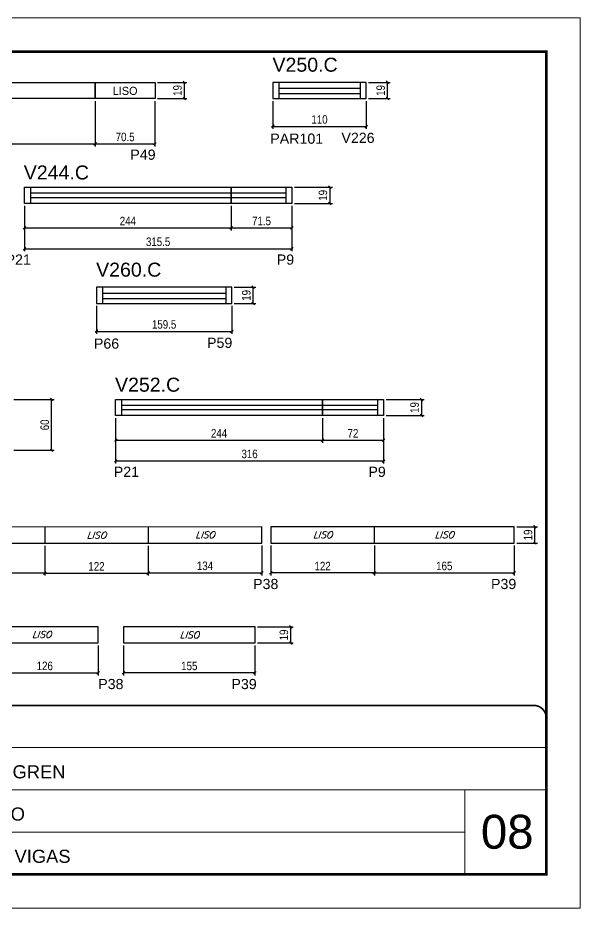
# Model space of a CAD drawing. Header units: millimetres. Extents: x 1959 to 8212, y 239 to 4735.
# Drawn here: x 7549 to 8212, y 2537 to 3587 of the extents above; entities that cross this region are included whole.
import ezdxf
from ezdxf.enums import TextEntityAlignment as Align

# ---------------------------------------------------------------- set-up
doc = ezdxf.new("R2010")
doc.units = ezdxf.units.MM
doc.linetypes.add('CONTINUO', pattern=[0])
doc.linetypes.add('DASHED', pattern=[0.75, 0.5, -0.25])
for name, color, linetype in [('5', 5, 'Continuous'), ('COTA', 241, 'Continuous'), ('NOMENCLATURA', 7, 'Continuous'), ('Painéis', 200, 'Continuous'), ('SARR_2.2x7', 40, 'Continuous'), ('texto', 7, 'Continuous')]:
    doc.layers.add(name, color=color, linetype=linetype)
for name, color, linetype, lineweight in [('CARIMBO', 255, 'Continuous', 9), ('Folhas', 255, 'Continuous', 9), ('SARRAFO DE PRESSAO', 251, 'DASHED', 9)]:
    doc.layers.add(name, color=color, linetype=linetype, lineweight=lineweight)
doc.styles.add('ARIAL', font='arial.ttf')
doc.styles.add('COTA TECNICA', font='techl___.ttf', dxfattribs={"height": 10})
doc.styles.add('COTA TECNICA-50', font='techl___.ttf', dxfattribs={"height": 10})
doc.styles.add('ROMANS', font='romans.shx')
doc.styles.get("Standard").update_dxf_attribs({"font": 'arial.ttf'})
doc.styles.add('Tecnologia', font='')
doc.styles.get('Tecnologia').set_extended_font_data('Forgotten Futurist')
doc.dimstyles.new('COTA PAINEL-50', dxfattribs={"dimtxt": 10, "dimasz": 3, "dimexe": 3, "dimexo": 3, "dimgap": 3, "dimtad": 1, "dimdec": 1, "dimzin": 12, "dimdsep": 46, "dimtxsty": 'COTA TECNICA-50', "dimblk1": 'OBLIQUE', "dimblk2": 'OBLIQUE', "dimsah": 1, "dimcen": 0.9, "dimclrd": 4, "dimclre": 4, "dimclrt": 240, "dimadec": 1, "dimazin": 3, "dimtfac": 1, "dimtdec": 1, "dimtmove": 0, "dimatfit": 3, "dimfxl": 1, "dimtolj": 1, "dimtzin": 12, "dimarcsym": 0})
doc.dimstyles.new('PAINEL', dxfattribs={"dimtxt": 10, "dimasz": 3, "dimexe": 3, "dimexo": 3, "dimgap": 3, "dimtad": 1, "dimdec": 1, "dimzin": 12, "dimdsep": 46, "dimtxsty": 'COTA TECNICA', "dimblk1": 'OBLIQUE', "dimblk2": 'OBLIQUE', "dimsah": 1, "dimcen": 0.9, "dimclrd": 4, "dimclre": 4, "dimclrt": 240, "dimadec": 1, "dimazin": 3, "dimtfac": 1, "dimtdec": 1, "dimtmove": 0, "dimatfit": 3, "dimfxl": 1, "dimtolj": 1, "dimtzin": 12, "dimarcsym": 0})

# ---------------------------------------------------------------- blocks, each defined once
blk = doc.blocks.new('9999999999')
at = {"color": 30, "linetype": 'CONTINUO'}
for p, q in [((98564.6, 34379.6), (99584, 34379.6)), ((98564.6, 34329.8), (99488, 34329.8)), ((99584, 34329.8), (99488, 34329.8)), ((99488, 34329.8), (99488, 34230.2)), ((98564.6, 34280), (99488, 34280))]:
    blk.add_line(p, q, dxfattribs=at)
at = {"color": 30, "linetype": 'CONTINUO', "const_width": 2}
blk.add_lwpolyline([(99584, 34230.2), (99584, 34414.4, 0.414214), (99569, 34429.4), (98229, 34429.4, 0.414214), (98214, 34414.4), (98214, 34245.2, 0.414214), (98229, 34230.2), (99584, 34230.2)], format="xyb", dxfattribs=at)
at = {"layer": 'Folhas'}
blk.add_lwpolyline([(98139, 34190.2), (99624, 34190.2), (99624, 35240.2), (98139, 35240.2)], close=True, dxfattribs=at)
at = {"layer": 'Folhas', "color": 30, "const_width": 3}
blk.add_lwpolyline([(98214, 34230.2), (99584, 34230.2), (99584, 35200.2), (98214, 35200.2)], close=True, dxfattribs=at)
at = {"color": 7, "linetype": 'Continuous', "ltscale": 5, "style": 'ARIAL'}
for s, height, p in [('LEAF LOEFGREN', 15.483, (98837.7, 34343.3)), ('3° SUBSOLO', 15.48, (98837.7, 34293.5)), ('FUNDO DE VIGAS', 15.483, (98837.7, 34243.7))]:
    blk.add_text(s, height=height, dxfattribs=at).set_placement(p)
blk = doc.blocks.new('_Oblique')
at = {"color": 0, "linetype": 'ByBlock', "lineweight": -2}
blk.add_line((-0.5, -0.5), (0.5, 0.5), dxfattribs=at)
blk = doc.blocks.new('*D101')
at = {"layer": 'COTA', "color": 4, "linetype": 'ByBlock', "lineweight": -2, "transparency": 16777216}
for p, q in [((7396.1, 3488.5), (7396.1, 3435)), ((7640.1, 3488.5), (7640.1, 3435)), ((7396.1, 3438), (7640.1, 3438))]:
    blk.add_line(p, q, dxfattribs=at)
at = {"layer": 'Defpoints', "color": 0, "linetype": 'ByBlock', "transparency": 16777216}
for p in [(7396.1, 3491.5), (7640.1, 3491.5), (7640.1, 3438)]:
    blk.add_point(p, dxfattribs=at)
at = {"layer": 'COTA', "color": 4, "linetype": 'ByBlock', "lineweight": -2, "transparency": 16777216, "xscale": 3, "yscale": 3, "zscale": 3, "rotation": 180}
blk.add_blockref('_Oblique', (7396.1, 3438), dxfattribs=at)
at = {"layer": 'COTA', "color": 4, "linetype": 'ByBlock', "lineweight": -2, "transparency": 16777216, "xscale": 3, "yscale": 3, "zscale": 3}
blk.add_blockref('_Oblique', (7640.1, 3438), dxfattribs=at)
at = {"layer": 'COTA', "color": 240, "linetype": 'ByBlock', "transparency": 16777216, "insert": (7518.1, 3446.1), "char_height": 10, "attachment_point": 5, "style": 'COTA TECNICA-50'}
blk.add_mtext('\\A1;244', dxfattribs=at)
blk = doc.blocks.new('*D102')
at = {"layer": 'COTA', "color": 4, "linetype": 'ByBlock', "lineweight": -2, "transparency": 16777216}
for p, q in [((7640.1, 3488.5), (7640.1, 3435)), ((7710.6, 3488.5), (7710.6, 3435)), ((7640.1, 3438), (7710.6, 3438))]:
    blk.add_line(p, q, dxfattribs=at)
at = {"layer": 'Defpoints', "color": 0, "linetype": 'ByBlock', "transparency": 16777216}
for p in [(7640.1, 3491.5), (7710.6, 3491.5), (7710.6, 3438)]:
    blk.add_point(p, dxfattribs=at)
at = {"layer": 'COTA', "color": 4, "linetype": 'ByBlock', "lineweight": -2, "transparency": 16777216, "xscale": 3, "yscale": 3, "zscale": 3, "rotation": 180}
blk.add_blockref('_Oblique', (7640.1, 3438), dxfattribs=at)
at = {"layer": 'COTA', "color": 4, "linetype": 'ByBlock', "lineweight": -2, "transparency": 16777216, "xscale": 3, "yscale": 3, "zscale": 3}
blk.add_blockref('_Oblique', (7710.6, 3438), dxfattribs=at)
at = {"layer": 'COTA', "color": 240, "linetype": 'ByBlock', "transparency": 16777216, "insert": (7675.4, 3446.1), "char_height": 10, "attachment_point": 5, "style": 'COTA TECNICA-50'}
blk.add_mtext('\\A1;70.5', dxfattribs=at)
blk = doc.blocks.new('*D105')
at = {"layer": 'COTA', "color": 4, "lineweight": -2, "transparency": 16777216}
for p, q in [((7713.6, 3510.5), (7748.3, 3510.5)), ((7745.3, 3491.5), (7745.3, 3510.5)), ((7713.6, 3491.5), (7748.3, 3491.5))]:
    blk.add_line(p, q, dxfattribs=at)
at = {"layer": 'Defpoints', "color": 0, "transparency": 16777216}
for p in [(7710.6, 3510.5), (7745.3, 3510.5), (7710.6, 3491.5)]:
    blk.add_point(p, dxfattribs=at)
at = {"layer": 'COTA', "color": 4, "lineweight": -2, "transparency": 16777216, "xscale": 3, "yscale": 3, "zscale": 3}
for p, rotation in [((7745.3, 3510.5), 90), ((7745.3, 3491.5), 270)]:
    blk.add_blockref('_Oblique', p, dxfattribs=dict(at, rotation=rotation))
at = {"layer": 'COTA', "color": 240, "transparency": 16777216, "insert": (7737.2, 3501), "char_height": 10, "attachment_point": 5, "rotation": 90, "style": 'COTA TECNICA'}
blk.add_mtext('\\A1;19', dxfattribs=at)
blk = doc.blocks.new('*D122')
at = {"layer": 'COTA', "color": 4, "linetype": 'ByBlock', "lineweight": -2, "transparency": 16777216}
for p, q in [((7556.6, 3364.8), (7556.6, 3335.9)), ((7800.6, 3364.8), (7800.6, 3335.9)), ((7556.6, 3338.9), (7800.6, 3338.9))]:
    blk.add_line(p, q, dxfattribs=at)
at = {"layer": 'Defpoints', "color": 0, "linetype": 'ByBlock', "transparency": 16777216}
for p in [(7556.6, 3367.8), (7800.6, 3367.8), (7800.6, 3338.9)]:
    blk.add_point(p, dxfattribs=at)
at = {"layer": 'COTA', "color": 4, "linetype": 'ByBlock', "lineweight": -2, "transparency": 16777216, "xscale": 3, "yscale": 3, "zscale": 3, "rotation": 180}
blk.add_blockref('_Oblique', (7556.6, 3338.9), dxfattribs=at)
at = {"layer": 'COTA', "color": 4, "linetype": 'ByBlock', "lineweight": -2, "transparency": 16777216, "xscale": 3, "yscale": 3, "zscale": 3}
blk.add_blockref('_Oblique', (7800.6, 3338.9), dxfattribs=at)
at = {"layer": 'COTA', "color": 240, "linetype": 'ByBlock', "transparency": 16777216, "insert": (7678.6, 3347), "char_height": 10, "attachment_point": 5, "style": 'COTA TECNICA-50'}
blk.add_mtext('\\A1;244', dxfattribs=at)
blk = doc.blocks.new('*D123')
at = {"layer": 'COTA', "color": 4, "linetype": 'ByBlock', "lineweight": -2, "transparency": 16777216}
for p, q in [((7800.6, 3364.8), (7800.6, 3335.9)), ((7872.1, 3364.8), (7872.1, 3335.9)), ((7800.6, 3338.9), (7872.1, 3338.9))]:
    blk.add_line(p, q, dxfattribs=at)
at = {"layer": 'Defpoints', "color": 0, "linetype": 'ByBlock', "transparency": 16777216}
for p in [(7800.6, 3367.8), (7872.1, 3367.8), (7872.1, 3338.9)]:
    blk.add_point(p, dxfattribs=at)
at = {"layer": 'COTA', "color": 4, "linetype": 'ByBlock', "lineweight": -2, "transparency": 16777216, "xscale": 3, "yscale": 3, "zscale": 3, "rotation": 180}
blk.add_blockref('_Oblique', (7800.6, 3338.9), dxfattribs=at)
at = {"layer": 'COTA', "color": 4, "linetype": 'ByBlock', "lineweight": -2, "transparency": 16777216, "xscale": 3, "yscale": 3, "zscale": 3}
blk.add_blockref('_Oblique', (7872.1, 3338.9), dxfattribs=at)
at = {"layer": 'COTA', "color": 240, "linetype": 'ByBlock', "transparency": 16777216, "insert": (7836.3, 3347), "char_height": 10, "attachment_point": 5, "style": 'COTA TECNICA-50'}
blk.add_mtext('\\A1;71.5', dxfattribs=at)
blk = doc.blocks.new('*D124')
at = {"layer": 'COTA', "color": 4, "lineweight": -2, "transparency": 16777216}
for p, q in [((7556.6, 3364.8), (7556.6, 3311.3)), ((7872.1, 3364.8), (7872.1, 3311.3)), ((7556.6, 3314.3), (7872.1, 3314.3))]:
    blk.add_line(p, q, dxfattribs=at)
at = {"layer": 'Defpoints', "color": 0, "transparency": 16777216}
for p in [(7556.6, 3367.8), (7872.1, 3367.8), (7872.1, 3314.3)]:
    blk.add_point(p, dxfattribs=at)
at = {"layer": 'COTA', "color": 4, "lineweight": -2, "transparency": 16777216, "xscale": 3, "yscale": 3, "zscale": 3, "rotation": 180}
blk.add_blockref('_Oblique', (7556.6, 3314.3), dxfattribs=at)
at = {"layer": 'COTA', "color": 4, "lineweight": -2, "transparency": 16777216, "xscale": 3, "yscale": 3, "zscale": 3}
blk.add_blockref('_Oblique', (7872.1, 3314.3), dxfattribs=at)
at = {"layer": 'COTA', "color": 240, "transparency": 16777216, "insert": (7714.3, 3322.5), "char_height": 10, "attachment_point": 5, "style": 'COTA TECNICA'}
blk.add_mtext('\\A1;315.5', dxfattribs=at)
blk = doc.blocks.new('*D125')
at = {"layer": 'COTA', "color": 4, "lineweight": -2, "transparency": 16777216}
for p, q in [((7875.1, 3386.8), (7919.9, 3386.8)), ((7916.9, 3386.8), (7916.9, 3367.8)), ((7875.1, 3367.8), (7919.9, 3367.8))]:
    blk.add_line(p, q, dxfattribs=at)
at = {"layer": 'Defpoints', "color": 0, "transparency": 16777216}
for p in [(7872.1, 3386.8), (7872.1, 3367.8), (7916.9, 3367.8)]:
    blk.add_point(p, dxfattribs=at)
at = {"layer": 'COTA', "color": 4, "lineweight": -2, "transparency": 16777216, "xscale": 3, "yscale": 3, "zscale": 3}
for p, rotation in [((7916.9, 3386.8), 90), ((7916.9, 3367.8), 270)]:
    blk.add_blockref('_Oblique', p, dxfattribs=dict(at, rotation=rotation))
at = {"layer": 'COTA', "color": 240, "transparency": 16777216, "insert": (7908.8, 3377.3), "char_height": 10, "attachment_point": 5, "rotation": 90, "style": 'COTA TECNICA'}
blk.add_mtext('\\A1;19', dxfattribs=at)
blk = doc.blocks.new('*D135')
at = {"layer": 'COTA', "color": 4, "lineweight": -2, "transparency": 16777216}
for p, q in [((7804.2, 3268.8), (7829.5, 3268.8)), ((7826.5, 3249.8), (7826.5, 3268.8)), ((7804.2, 3249.8), (7829.5, 3249.8))]:
    blk.add_line(p, q, dxfattribs=at)
at = {"layer": 'Defpoints', "color": 0, "transparency": 16777216}
for p in [(7801.2, 3268.8), (7826.5, 3268.8), (7801.2, 3249.8)]:
    blk.add_point(p, dxfattribs=at)
at = {"layer": 'COTA', "color": 4, "lineweight": -2, "transparency": 16777216, "xscale": 3, "yscale": 3, "zscale": 3}
for p, rotation in [((7826.5, 3268.8), 90), ((7826.5, 3249.8), 270)]:
    blk.add_blockref('_Oblique', p, dxfattribs=dict(at, rotation=rotation))
at = {"layer": 'COTA', "color": 240, "transparency": 16777216, "insert": (7818.4, 3259.3), "char_height": 10, "attachment_point": 5, "rotation": 90, "style": 'COTA TECNICA'}
blk.add_mtext('\\A1;19', dxfattribs=at)
blk = doc.blocks.new('*D136')
at = {"layer": 'COTA', "color": 4, "linetype": 'ByBlock', "lineweight": -2, "transparency": 16777216}
for p, q in [((7641.7, 3246.8), (7641.7, 3213.9)), ((7801.2, 3246.8), (7801.2, 3213.9)), ((7641.7, 3216.9), (7801.2, 3216.9))]:
    blk.add_line(p, q, dxfattribs=at)
at = {"layer": 'Defpoints', "color": 0, "linetype": 'ByBlock', "transparency": 16777216}
for p in [(7641.7, 3249.8), (7801.2, 3249.8), (7801.2, 3216.9)]:
    blk.add_point(p, dxfattribs=at)
at = {"layer": 'COTA', "color": 4, "linetype": 'ByBlock', "lineweight": -2, "transparency": 16777216, "xscale": 3, "yscale": 3, "zscale": 3, "rotation": 180}
blk.add_blockref('_Oblique', (7641.7, 3216.9), dxfattribs=at)
at = {"layer": 'COTA', "color": 4, "linetype": 'ByBlock', "lineweight": -2, "transparency": 16777216, "xscale": 3, "yscale": 3, "zscale": 3}
blk.add_blockref('_Oblique', (7801.2, 3216.9), dxfattribs=at)
at = {"layer": 'COTA', "color": 240, "linetype": 'ByBlock', "transparency": 16777216, "insert": (7721.4, 3225), "char_height": 10, "attachment_point": 5, "style": 'COTA TECNICA-50'}
blk.add_mtext('\\A1;159.5', dxfattribs=at)
blk = doc.blocks.new('*D139')
at = {"layer": 'COTA', "color": 4, "lineweight": -2, "transparency": 16777216}
for p, q in [((7544, 3136.6), (7591.7, 3136.6)), ((7588.7, 3076.6), (7588.7, 3136.6)), ((7544, 3076.6), (7591.7, 3076.6))]:
    blk.add_line(p, q, dxfattribs=at)
at = {"layer": 'Defpoints', "color": 0, "transparency": 16777216}
for p in [(7541, 3136.6), (7588.7, 3136.6), (7541, 3076.6)]:
    blk.add_point(p, dxfattribs=at)
at = {"layer": 'COTA', "color": 4, "lineweight": -2, "transparency": 16777216, "xscale": 3, "yscale": 3, "zscale": 3}
for p, rotation in [((7588.7, 3136.6), 90), ((7588.7, 3076.6), 270)]:
    blk.add_blockref('_Oblique', p, dxfattribs=dict(at, rotation=rotation))
at = {"layer": 'COTA', "color": 240, "transparency": 16777216, "insert": (7580.6, 3106.6), "char_height": 10, "attachment_point": 5, "rotation": 90, "style": 'COTA TECNICA'}
blk.add_mtext('\\A1;60', dxfattribs=at)
blk = doc.blocks.new('*D142')
at = {"layer": 'COTA', "color": 4, "linetype": 'ByBlock', "lineweight": -2, "transparency": 16777216}
for p, q in [((7664.2, 3114.6), (7664.2, 3085.6)), ((7908.2, 3114.6), (7908.2, 3085.6)), ((7664.2, 3088.6), (7908.2, 3088.6))]:
    blk.add_line(p, q, dxfattribs=at)
at = {"layer": 'Defpoints', "color": 0, "linetype": 'ByBlock', "transparency": 16777216}
for p in [(7664.2, 3117.6), (7908.2, 3117.6), (7908.2, 3088.6)]:
    blk.add_point(p, dxfattribs=at)
at = {"layer": 'COTA', "color": 4, "linetype": 'ByBlock', "lineweight": -2, "transparency": 16777216, "xscale": 3, "yscale": 3, "zscale": 3, "rotation": 180}
blk.add_blockref('_Oblique', (7664.2, 3088.6), dxfattribs=at)
at = {"layer": 'COTA', "color": 4, "linetype": 'ByBlock', "lineweight": -2, "transparency": 16777216, "xscale": 3, "yscale": 3, "zscale": 3}
blk.add_blockref('_Oblique', (7908.2, 3088.6), dxfattribs=at)
at = {"layer": 'COTA', "color": 240, "linetype": 'ByBlock', "transparency": 16777216, "insert": (7786.2, 3096.7), "char_height": 10, "attachment_point": 5, "style": 'COTA TECNICA-50'}
blk.add_mtext('\\A1;244', dxfattribs=at)
blk = doc.blocks.new('*D143')
at = {"layer": 'COTA', "color": 4, "linetype": 'ByBlock', "lineweight": -2, "transparency": 16777216}
for p, q in [((7908.2, 3114.6), (7908.2, 3085.6)), ((7980.2, 3114.6), (7980.2, 3085.6)), ((7908.2, 3088.6), (7980.2, 3088.6))]:
    blk.add_line(p, q, dxfattribs=at)
at = {"layer": 'Defpoints', "color": 0, "linetype": 'ByBlock', "transparency": 16777216}
for p in [(7908.2, 3117.6), (7980.2, 3117.6), (7980.2, 3088.6)]:
    blk.add_point(p, dxfattribs=at)
at = {"layer": 'COTA', "color": 4, "linetype": 'ByBlock', "lineweight": -2, "transparency": 16777216, "xscale": 3, "yscale": 3, "zscale": 3, "rotation": 180}
blk.add_blockref('_Oblique', (7908.2, 3088.6), dxfattribs=at)
at = {"layer": 'COTA', "color": 4, "linetype": 'ByBlock', "lineweight": -2, "transparency": 16777216, "xscale": 3, "yscale": 3, "zscale": 3}
blk.add_blockref('_Oblique', (7980.2, 3088.6), dxfattribs=at)
at = {"layer": 'COTA', "color": 240, "linetype": 'ByBlock', "transparency": 16777216, "insert": (7944.2, 3096.7), "char_height": 10, "attachment_point": 5, "style": 'COTA TECNICA-50'}
blk.add_mtext('\\A1;72', dxfattribs=at)
blk = doc.blocks.new('*D145')
at = {"layer": 'COTA', "color": 4, "lineweight": -2, "transparency": 16777216}
for p, q in [((7664.2, 3114.6), (7664.2, 3061)), ((7980.2, 3114.6), (7980.2, 3061)), ((7664.2, 3064), (7980.2, 3064))]:
    blk.add_line(p, q, dxfattribs=at)
at = {"layer": 'Defpoints', "color": 0, "transparency": 16777216}
for p in [(7664.2, 3117.6), (7980.2, 3117.6), (7980.2, 3064)]:
    blk.add_point(p, dxfattribs=at)
at = {"layer": 'COTA', "color": 4, "lineweight": -2, "transparency": 16777216, "xscale": 3, "yscale": 3, "zscale": 3, "rotation": 180}
blk.add_blockref('_Oblique', (7664.2, 3064), dxfattribs=at)
at = {"layer": 'COTA', "color": 4, "lineweight": -2, "transparency": 16777216, "xscale": 3, "yscale": 3, "zscale": 3}
blk.add_blockref('_Oblique', (7980.2, 3064), dxfattribs=at)
at = {"layer": 'COTA', "color": 240, "transparency": 16777216, "insert": (7822.2, 3072.3), "char_height": 10, "attachment_point": 5, "style": 'COTA TECNICA'}
blk.add_mtext('\\A1;316', dxfattribs=at)
blk = doc.blocks.new('*D144')
at = {"layer": 'COTA', "color": 4, "lineweight": -2, "transparency": 16777216}
for p, q in [((7983.2, 3136.6), (8028, 3136.6)), ((8025, 3136.6), (8025, 3117.6)), ((7983.2, 3117.6), (8028, 3117.6))]:
    blk.add_line(p, q, dxfattribs=at)
at = {"layer": 'Defpoints', "color": 0, "transparency": 16777216}
for p in [(7980.2, 3136.6), (7980.2, 3117.6), (8025, 3117.6)]:
    blk.add_point(p, dxfattribs=at)
at = {"layer": 'COTA', "color": 4, "lineweight": -2, "transparency": 16777216, "xscale": 3, "yscale": 3, "zscale": 3}
for p, rotation in [((8025, 3136.6), 90), ((8025, 3117.6), 270)]:
    blk.add_blockref('_Oblique', p, dxfattribs=dict(at, rotation=rotation))
at = {"layer": 'COTA', "color": 240, "transparency": 16777216, "insert": (8016.9, 3127.1), "char_height": 10, "attachment_point": 5, "rotation": 90, "style": 'COTA TECNICA'}
blk.add_mtext('\\A1;19', dxfattribs=at)
blk = doc.blocks.new('*D149')
at = {"layer": 'COTA', "color": 4, "lineweight": -2, "transparency": 16777216}
for p, q in [((7336.6, 2964), (7336.6, 2928.8)), ((7580.6, 2964), (7580.6, 2928.8)), ((7580.6, 2931.8), (7336.6, 2931.8))]:
    blk.add_line(p, q, dxfattribs=at)
at = {"layer": 'Defpoints', "color": 0, "transparency": 16777216}
for p in [(7336.6, 2967), (7580.6, 2967), (7336.6, 2931.8)]:
    blk.add_point(p, dxfattribs=at)
at = {"layer": 'COTA', "color": 4, "lineweight": -2, "transparency": 16777216, "xscale": 3, "yscale": 3, "zscale": 3, "rotation": 180}
blk.add_blockref('_Oblique', (7336.6, 2931.8), dxfattribs=at)
at = {"layer": 'COTA', "color": 4, "lineweight": -2, "transparency": 16777216, "xscale": 3, "yscale": 3, "zscale": 3}
blk.add_blockref('_Oblique', (7580.6, 2931.8), dxfattribs=at)
at = {"layer": 'COTA', "color": 240, "transparency": 16777216, "insert": (7458.6, 2939.9), "char_height": 10, "attachment_point": 5, "style": 'COTA TECNICA'}
blk.add_mtext('\\A1;244', dxfattribs=at)
blk = doc.blocks.new('*D150')
at = {"layer": 'COTA', "color": 4, "lineweight": -2, "transparency": 16777216}
for p, q in [((7580.6, 2964), (7580.6, 2928.8)), ((7702.6, 2964), (7702.6, 2928.8)), ((7580.6, 2931.8), (7702.6, 2931.8))]:
    blk.add_line(p, q, dxfattribs=at)
at = {"layer": 'Defpoints', "color": 0, "transparency": 16777216}
for p in [(7580.6, 2967), (7702.6, 2967), (7702.6, 2931.8)]:
    blk.add_point(p, dxfattribs=at)
at = {"layer": 'COTA', "color": 4, "lineweight": -2, "transparency": 16777216, "xscale": 3, "yscale": 3, "zscale": 3, "rotation": 180}
blk.add_blockref('_Oblique', (7580.6, 2931.8), dxfattribs=at)
at = {"layer": 'COTA', "color": 4, "lineweight": -2, "transparency": 16777216, "xscale": 3, "yscale": 3, "zscale": 3}
blk.add_blockref('_Oblique', (7702.6, 2931.8), dxfattribs=at)
at = {"layer": 'COTA', "color": 240, "transparency": 16777216, "insert": (7641.6, 2939.8), "char_height": 10, "attachment_point": 5, "style": 'COTA TECNICA'}
blk.add_mtext('\\A1;122', dxfattribs=at)
blk = doc.blocks.new('*D151')
at = {"layer": 'COTA', "color": 4, "lineweight": -2, "transparency": 16777216}
for p, q in [((7702.6, 2964), (7702.6, 2929.1)), ((7836.6, 2964.3), (7836.6, 2929.1)), ((7702.6, 2932.1), (7836.6, 2932.1))]:
    blk.add_line(p, q, dxfattribs=at)
at = {"layer": 'Defpoints', "color": 0, "transparency": 16777216}
for p in [(7702.6, 2967), (7836.6, 2967.3), (7836.6, 2932.1)]:
    blk.add_point(p, dxfattribs=at)
at = {"layer": 'COTA', "color": 4, "lineweight": -2, "transparency": 16777216, "xscale": 3, "yscale": 3, "zscale": 3, "rotation": 180}
blk.add_blockref('_Oblique', (7702.6, 2932.1), dxfattribs=at)
at = {"layer": 'COTA', "color": 4, "lineweight": -2, "transparency": 16777216, "xscale": 3, "yscale": 3, "zscale": 3}
blk.add_blockref('_Oblique', (7836.6, 2932.1), dxfattribs=at)
at = {"layer": 'COTA', "color": 240, "transparency": 16777216, "insert": (7769.6, 2940.3), "char_height": 10, "attachment_point": 5, "style": 'COTA TECNICA'}
blk.add_mtext('\\A1;134', dxfattribs=at)
blk = doc.blocks.new('*D152')
at = {"layer": 'COTA', "color": 4, "lineweight": -2, "transparency": 16777216}
for p, q in [((7847.4, 2964.3), (7847.4, 2929.1)), ((7969.4, 2964.3), (7969.4, 2929.1)), ((7969.4, 2932.1), (7847.4, 2932.1))]:
    blk.add_line(p, q, dxfattribs=at)
at = {"layer": 'Defpoints', "color": 0, "transparency": 16777216}
for p in [(7847.4, 2967.3), (7969.4, 2967.3), (7847.4, 2932.1)]:
    blk.add_point(p, dxfattribs=at)
at = {"layer": 'COTA', "color": 4, "lineweight": -2, "transparency": 16777216, "xscale": 3, "yscale": 3, "zscale": 3, "rotation": 180}
blk.add_blockref('_Oblique', (7847.4, 2932.1), dxfattribs=at)
at = {"layer": 'COTA', "color": 4, "lineweight": -2, "transparency": 16777216, "xscale": 3, "yscale": 3, "zscale": 3}
blk.add_blockref('_Oblique', (7969.4, 2932.1), dxfattribs=at)
at = {"layer": 'COTA', "color": 240, "transparency": 16777216, "insert": (7908.4, 2940.1), "char_height": 10, "attachment_point": 5, "style": 'COTA TECNICA'}
blk.add_mtext('\\A1;122', dxfattribs=at)
blk = doc.blocks.new('*D153')
at = {"layer": 'COTA', "color": 4, "lineweight": -2, "transparency": 16777216}
for p, q in [((7969.4, 2964.3), (7969.4, 2929.1)), ((8134.4, 2964.3), (8134.4, 2929.1)), ((7969.4, 2932.1), (8134.4, 2932.1))]:
    blk.add_line(p, q, dxfattribs=at)
at = {"layer": 'Defpoints', "color": 0, "transparency": 16777216}
for p in [(7969.4, 2967.3), (8134.4, 2967.3), (8134.4, 2932.1)]:
    blk.add_point(p, dxfattribs=at)
at = {"layer": 'COTA', "color": 4, "lineweight": -2, "transparency": 16777216, "xscale": 3, "yscale": 3, "zscale": 3, "rotation": 180}
blk.add_blockref('_Oblique', (7969.4, 2932.1), dxfattribs=at)
at = {"layer": 'COTA', "color": 4, "lineweight": -2, "transparency": 16777216, "xscale": 3, "yscale": 3, "zscale": 3}
blk.add_blockref('_Oblique', (8134.4, 2932.1), dxfattribs=at)
at = {"layer": 'COTA', "color": 240, "transparency": 16777216, "insert": (8051.9, 2940.2), "char_height": 10, "attachment_point": 5, "style": 'COTA TECNICA'}
blk.add_mtext('\\A1;165', dxfattribs=at)
blk = doc.blocks.new('*D154')
at = {"layer": 'COTA', "color": 4, "lineweight": -2, "transparency": 16777216}
for p, q in [((8137.4, 2986.3), (8161.9, 2986.3)), ((8158.9, 2967.3), (8158.9, 2986.3)), ((8137.4, 2967.3), (8161.9, 2967.3))]:
    blk.add_line(p, q, dxfattribs=at)
at = {"layer": 'Defpoints', "color": 0, "transparency": 16777216}
for p in [(8134.4, 2986.3), (8158.9, 2986.3), (8134.4, 2967.3)]:
    blk.add_point(p, dxfattribs=at)
at = {"layer": 'COTA', "color": 4, "lineweight": -2, "transparency": 16777216, "xscale": 3, "yscale": 3, "zscale": 3}
for p, rotation in [((8158.9, 2986.3), 90), ((8158.9, 2967.3), 270)]:
    blk.add_blockref('_Oblique', p, dxfattribs=dict(at, rotation=rotation))
at = {"layer": 'COTA', "color": 240, "transparency": 16777216, "insert": (8150.8, 2976.8), "char_height": 10, "attachment_point": 5, "rotation": 90, "style": 'COTA TECNICA'}
blk.add_mtext('\\A1;19', dxfattribs=at)
blk = doc.blocks.new('*D160')
at = {"layer": 'COTA', "color": 4, "lineweight": -2, "transparency": 16777216}
for p, q in [((7517.6, 2846.4), (7517.6, 2811.2)), ((7643.6, 2846.4), (7643.6, 2811.2)), ((7517.6, 2814.2), (7643.6, 2814.2))]:
    blk.add_line(p, q, dxfattribs=at)
at = {"layer": 'Defpoints', "color": 0, "transparency": 16777216}
for p in [(7517.6, 2849.4), (7643.6, 2849.4), (7643.6, 2814.2)]:
    blk.add_point(p, dxfattribs=at)
at = {"layer": 'COTA', "color": 4, "lineweight": -2, "transparency": 16777216, "xscale": 3, "yscale": 3, "zscale": 3, "rotation": 180}
blk.add_blockref('_Oblique', (7517.6, 2814.2), dxfattribs=at)
at = {"layer": 'COTA', "color": 4, "lineweight": -2, "transparency": 16777216, "xscale": 3, "yscale": 3, "zscale": 3}
blk.add_blockref('_Oblique', (7643.6, 2814.2), dxfattribs=at)
at = {"layer": 'COTA', "color": 240, "transparency": 16777216, "insert": (7580.6, 2822.3), "char_height": 10, "attachment_point": 5, "style": 'COTA TECNICA'}
blk.add_mtext('\\A1;126', dxfattribs=at)
blk = doc.blocks.new('*D156')
at = {"layer": 'COTA', "color": 4, "lineweight": -2, "transparency": 16777216}
for p, q in [((7673.6, 2846.4), (7673.6, 2811.2)), ((7828.6, 2846.4), (7828.6, 2811.2)), ((7828.6, 2814.2), (7673.6, 2814.2))]:
    blk.add_line(p, q, dxfattribs=at)
at = {"layer": 'Defpoints', "color": 0, "transparency": 16777216}
for p in [(7673.6, 2849.4), (7828.6, 2849.4), (7673.6, 2814.2)]:
    blk.add_point(p, dxfattribs=at)
at = {"layer": 'COTA', "color": 4, "lineweight": -2, "transparency": 16777216, "xscale": 3, "yscale": 3, "zscale": 3, "rotation": 180}
blk.add_blockref('_Oblique', (7673.6, 2814.2), dxfattribs=at)
at = {"layer": 'COTA', "color": 4, "lineweight": -2, "transparency": 16777216, "xscale": 3, "yscale": 3, "zscale": 3}
blk.add_blockref('_Oblique', (7828.6, 2814.2), dxfattribs=at)
at = {"layer": 'COTA', "color": 240, "transparency": 16777216, "insert": (7751.1, 2822.3), "char_height": 10, "attachment_point": 5, "style": 'COTA TECNICA'}
blk.add_mtext('\\A1;155', dxfattribs=at)
blk = doc.blocks.new('*D161')
at = {"layer": 'COTA', "color": 4, "lineweight": -2, "transparency": 16777216}
for p, q in [((7831.6, 2868.4), (7873.8, 2868.4)), ((7870.8, 2849.4), (7870.8, 2868.4)), ((7831.6, 2849.4), (7873.8, 2849.4))]:
    blk.add_line(p, q, dxfattribs=at)
at = {"layer": 'Defpoints', "color": 0, "transparency": 16777216}
for p in [(7828.6, 2868.4), (7870.8, 2868.4), (7828.6, 2849.4)]:
    blk.add_point(p, dxfattribs=at)
at = {"layer": 'COTA', "color": 4, "lineweight": -2, "transparency": 16777216, "xscale": 3, "yscale": 3, "zscale": 3}
for p, rotation in [((7870.8, 2868.4), 90), ((7870.8, 2849.4), 270)]:
    blk.add_blockref('_Oblique', p, dxfattribs=dict(at, rotation=rotation))
at = {"layer": 'COTA', "color": 240, "transparency": 16777216, "insert": (7862.7, 2858.9), "char_height": 10, "attachment_point": 5, "rotation": 90, "style": 'COTA TECNICA'}
blk.add_mtext('\\A1;19', dxfattribs=at)
blk = doc.blocks.new('*D162')
at = {"layer": 'COTA', "color": 4, "lineweight": -2, "transparency": 16777216}
for p, q in [((7962.7, 3510.5), (7988, 3510.5)), ((7985, 3491.5), (7985, 3510.5)), ((7962.7, 3491.5), (7988, 3491.5))]:
    blk.add_line(p, q, dxfattribs=at)
at = {"layer": 'Defpoints', "color": 0, "transparency": 16777216}
for p in [(7959.7, 3510.5), (7985, 3510.5), (7959.7, 3491.5)]:
    blk.add_point(p, dxfattribs=at)
at = {"layer": 'COTA', "color": 4, "lineweight": -2, "transparency": 16777216, "xscale": 3, "yscale": 3, "zscale": 3}
for p, rotation in [((7985, 3510.5), 90), ((7985, 3491.5), 270)]:
    blk.add_blockref('_Oblique', p, dxfattribs=dict(at, rotation=rotation))
at = {"layer": 'COTA', "color": 240, "transparency": 16777216, "insert": (7976.9, 3501), "char_height": 10, "attachment_point": 5, "rotation": 90, "style": 'COTA TECNICA'}
blk.add_mtext('\\A1;19', dxfattribs=at)
blk = doc.blocks.new('*D163')
at = {"layer": 'COTA', "color": 4, "linetype": 'ByBlock', "lineweight": -2, "transparency": 16777216}
for p, q in [((7849.7, 3488.5), (7849.7, 3455.6)), ((7959.7, 3488.5), (7959.7, 3455.6)), ((7849.7, 3458.6), (7959.7, 3458.6))]:
    blk.add_line(p, q, dxfattribs=at)
at = {"layer": 'Defpoints', "color": 0, "linetype": 'ByBlock', "transparency": 16777216}
for p in [(7849.7, 3491.5), (7959.7, 3491.5), (7959.7, 3458.6)]:
    blk.add_point(p, dxfattribs=at)
at = {"layer": 'COTA', "color": 4, "linetype": 'ByBlock', "lineweight": -2, "transparency": 16777216, "xscale": 3, "yscale": 3, "zscale": 3, "rotation": 180}
blk.add_blockref('_Oblique', (7849.7, 3458.6), dxfattribs=at)
at = {"layer": 'COTA', "color": 4, "linetype": 'ByBlock', "lineweight": -2, "transparency": 16777216, "xscale": 3, "yscale": 3, "zscale": 3}
blk.add_blockref('_Oblique', (7959.7, 3458.6), dxfattribs=at)
at = {"layer": 'COTA', "color": 240, "linetype": 'ByBlock', "transparency": 16777216, "insert": (7904.7, 3466.7), "char_height": 10, "attachment_point": 5, "style": 'COTA TECNICA-50'}
blk.add_mtext('\\A1;110', dxfattribs=at)

msp = doc.modelspace()

# ---------------------------------------------------------------- linework, layer by layer
at = {"layer": 'Painéis', "linetype": 'ByBlock'}
for p, q in [((7836.61, 2986.27), (7336.62, 2985.98)), ((7580.62, 2985.98), (7580.62, 2966.98)), ((7702.62, 2985.98), (7702.62, 2966.98)), ((7836.61, 2967.27), (7836.61, 2986.27)), ((7969.37, 2986.27), (7969.37, 2967.27)), ((7336.62, 2966.98), (7836.61, 2967.27)), ((7643.62, 2868.39), (7151.62, 2868.39)), ((7643.62, 2849.39), (7643.62, 2868.39)), ((7828.62, 2868.39), (7673.62, 2868.39)), ((7673.62, 2868.39), (7673.62, 2849.39)), ((7828.62, 2849.39), (7828.62, 2868.39)), ((7151.62, 2849.39), (7643.62, 2849.39)), ((7673.62, 2849.39), (7828.62, 2849.39))]:
    msp.add_line(p, q, dxfattribs=at)
at = {"layer": 'Painéis'}
for points in [[(7640.14, 3491.53), (7396.14, 3491.53), (7396.14, 3510.53), (7640.14, 3510.53)], [(7640.14, 3510.53), (7710.64, 3510.53), (7710.64, 3491.53), (7640.14, 3491.53)], [(7800.58, 3367.82), (7556.58, 3367.82), (7556.58, 3386.82), (7800.58, 3386.82)], [(7800.58, 3386.82), (7872.08, 3386.82), (7872.08, 3367.82), (7800.58, 3367.82)], [(7908.19, 3117.56), (7664.19, 3117.56), (7664.19, 3136.56), (7908.19, 3136.56)], [(7908.19, 3136.56), (7980.19, 3136.56), (7980.19, 3117.56), (7908.19, 3117.56)]]:
    msp.add_lwpolyline(points, close=True, dxfattribs=at)
at = {"layer": 'Painéis', "linetype": 'ByBlock'}
for points in [[(7849.72, 3510.53), (7849.72, 3491.53), (7959.72, 3491.53), (7959.72, 3510.53)], [(7641.66, 3268.82), (7641.66, 3249.82), (7801.16, 3249.82), (7801.16, 3268.82)], [(7847.37, 2967.27), (8134.37, 2967.27), (8134.37, 2986.27), (7847.37, 2986.27)]]:
    msp.add_lwpolyline(points, close=True, dxfattribs=at)
at = {"layer": 'SARR_2.2x7', "linetype": 'Continuous'}
for p, q in [((7856.72, 3510.53), (7856.72, 3491.53)), ((7952.72, 3510.53), (7952.72, 3491.53)), ((7856.72, 3503.53), (7952.72, 3503.53)), ((7856.72, 3497.53), (7952.72, 3497.53)), ((7563.58, 3386.82), (7563.58, 3367.82)), ((7865.08, 3386.82), (7865.08, 3367.82)), ((7865.08, 3379.82), (7563.58, 3379.82)), ((7563.58, 3374.82), (7865.08, 3374.82)), ((7648.66, 3268.82), (7648.66, 3249.82)), ((7794.16, 3268.82), (7794.16, 3249.82)), ((7648.66, 3261.82), (7794.16, 3261.82)), ((7648.66, 3255.82), (7794.16, 3255.82)), ((7671.19, 3136.56), (7671.19, 3117.56)), ((7973.19, 3129.56), (7671.19, 3129.56)), ((7973.19, 3136.56), (7973.19, 3117.56)), ((7671.19, 3124.56), (7973.19, 3124.56))]:
    msp.add_line(p, q, dxfattribs=at)

# ---------------------------------------------------------------- block references
at = {"layer": 'SARRAFO DE PRESSAO', "color": 6, "linetype": 'ByBlock'}
msp.add_blockref('9999999999', (-91411.71, -31653.56), dxfattribs=at)

# ---------------------------------------------------------------- texts
at = {"layer": '5', "linetype": 'Continuous'}
for s, p in [('PAR101', (7846.62, 3438.14)), ('V226', (7930.58, 3439.09)), ('P49', (7681.51, 3419.24)), ('P21', (7534.37, 3295.53)), ('P9', (7854.28, 3295.53)), ('P66', (7638.56, 3196.44)), ('P59', (7772.02, 3197.39)), ('P21', (7661.99, 3045.27)), ('P9', (7962.4, 3045.27)), ('P38', (7826.4, 2912.97)), ('P39', (8107.04, 2912.97)), ('P38', (7643.63, 2794.99)), ('P39', (7800.81, 2794.99))]:
    msp.add_text(s, height=12, rotation=359.99996, dxfattribs=at).set_placement(p)
at = {"layer": 'CARIMBO', "style": 'Tecnologia'}
msp.add_text('LISO', height=9.599, dxfattribs=at).set_placement((7675.39, 3495.69), align=Align.CENTER)
at = {"layer": 'CARIMBO', "style": 'ARIAL'}
msp.add_text('08', height=40, dxfattribs=at).set_placement((8095.13, 2606.79))
at = {"layer": 'NOMENCLATURA', "linetype": 'Continuous'}
for s, p in [('V250.C', (7849.25, 3523.09)), ('V244.C', (7555.86, 3396)), ('V260.C', (7641.19, 3281.39)), ('V252.C', (7663.48, 3145.74))]:
    msp.add_text(s, height=16.5, dxfattribs=at).set_placement(p)
at = {"layer": 'texto', "color": 2, "char_height": 8, "attachment_point": 5, "style": 'ROMANS'}
for insert in [(7641.62, 2976.47), (7769.62, 2976.99), (7908.37, 2976.99), (8051.87, 2976.99), (7576.89, 2859.4), (7751.12, 2858.88)]:
    msp.add_mtext('{\\Q19;\\C256;LISO}', dxfattribs=dict(at, insert=insert))

# ---------------------------------------------------------------- dimensions: what is measured, and where the dimension line sits
at = {"layer": 'COTA'}
for base, p1, p2, picture, middle in [((7745.26, 3510.53), (7710.64, 3491.53), (7710.64, 3510.53), '*D105', (7737.18, 3501.03)), ((7985.01, 3510.53), (7959.72, 3491.53), (7959.72, 3510.53), '*D162', (7976.93, 3501.03)), ((7916.86, 3367.82), (7872.08, 3386.82), (7872.08, 3367.82), '*D125', (7908.77, 3377.32)), ((7826.45, 3268.82), (7801.16, 3249.82), (7801.16, 3268.82), '*D135', (7818.37, 3259.32)), ((7588.72, 3136.56), (7540.98, 3076.56), (7540.98, 3136.56), '*D139', (7580.62, 3106.56)), ((8024.98, 3117.56), (7980.19, 3136.56), (7980.19, 3117.56), '*D144', (8016.89, 3127.06)), ((8158.88, 2986.27), (8134.37, 2967.27), (8134.37, 2986.27), '*D154', (8150.79, 2976.77)), ((7870.78, 2868.39), (7828.62, 2849.39), (7828.62, 2868.39), '*D161', (7862.69, 2858.89))]:
    dim = msp.add_linear_dim(base=base, p1=p1, p2=p2, angle=90, dimstyle='PAINEL', dxfattribs=at)
    dim.commit()
    dim.dimension.update_dxf_attribs({"geometry": picture, "text_midpoint": middle})
at = {"layer": 'COTA', "color": 1, "linetype": 'ByBlock'}
for base, p1, p2, picture, middle in [((7640.14, 3438.02), (7396.14, 3491.53), (7640.14, 3491.53), '*D101', (7518.14, 3446.09)), ((7710.64, 3438.02), (7640.14, 3491.53), (7710.64, 3491.53), '*D102', (7675.39, 3446.13)), ((7959.72, 3458.56), (7849.72, 3491.53), (7959.72, 3491.53), '*D163', (7904.72, 3466.66)), ((7800.58, 3338.89), (7556.58, 3367.82), (7800.58, 3367.82), '*D122', (7678.58, 3346.96)), ((7872.08, 3338.89), (7800.58, 3367.82), (7872.08, 3367.82), '*D123', (7836.33, 3347)), ((7801.16, 3216.86), (7641.66, 3249.82), (7801.16, 3249.82), '*D136', (7721.41, 3224.99)), ((7908.19, 3088.63), (7664.19, 3117.56), (7908.19, 3117.56), '*D142', (7786.19, 3096.7)), ((7980.19, 3088.63), (7908.19, 3117.56), (7980.19, 3117.56), '*D143', (7944.19, 3096.7))]:
    dim = msp.add_linear_dim(base=base, p1=p1, p2=p2, dimstyle='COTA PAINEL-50', override={"dimarcsym": 1}, dxfattribs=at)
    dim.commit()
    dim.dimension.update_dxf_attribs({"geometry": picture, "text_midpoint": middle})
at = {"layer": 'COTA'}
for base, p1, p2, picture, middle in [((7872.08, 3314.31), (7556.58, 3367.82), (7872.08, 3367.82), '*D124', (7714.33, 3322.53)), ((7980.19, 3064.05), (7664.19, 3117.56), (7980.19, 3117.56), '*D145', (7822.19, 3072.27)), ((7336.62, 2931.78), (7580.62, 2966.98), (7336.62, 2966.98), '*D149', (7458.62, 2939.86)), ((7702.62, 2931.78), (7580.62, 2966.98), (7702.62, 2966.98), '*D150', (7641.62, 2939.84)), ((7836.61, 2932.07), (7702.62, 2966.98), (7836.61, 2967.27), '*D151', (7769.62, 2940.29)), ((7847.37, 2932.07), (7969.37, 2967.27), (7847.37, 2967.27), '*D152', (7908.37, 2940.13)), ((8134.37, 2932.07), (7969.37, 2967.27), (8134.37, 2967.27), '*D153', (8051.87, 2940.18)), ((7643.62, 2814.19), (7517.62, 2849.39), (7643.62, 2849.39), '*D160', (7580.62, 2822.3)), ((7673.62, 2814.19), (7828.62, 2849.39), (7673.62, 2849.39), '*D156', (7751.12, 2822.3))]:
    dim = msp.add_linear_dim(base=base, p1=p1, p2=p2, dimstyle='PAINEL', dxfattribs=at)
    dim.commit()
    dim.dimension.update_dxf_attribs({"geometry": picture, "text_midpoint": middle})

doc.saveas('drawing.dxf')
